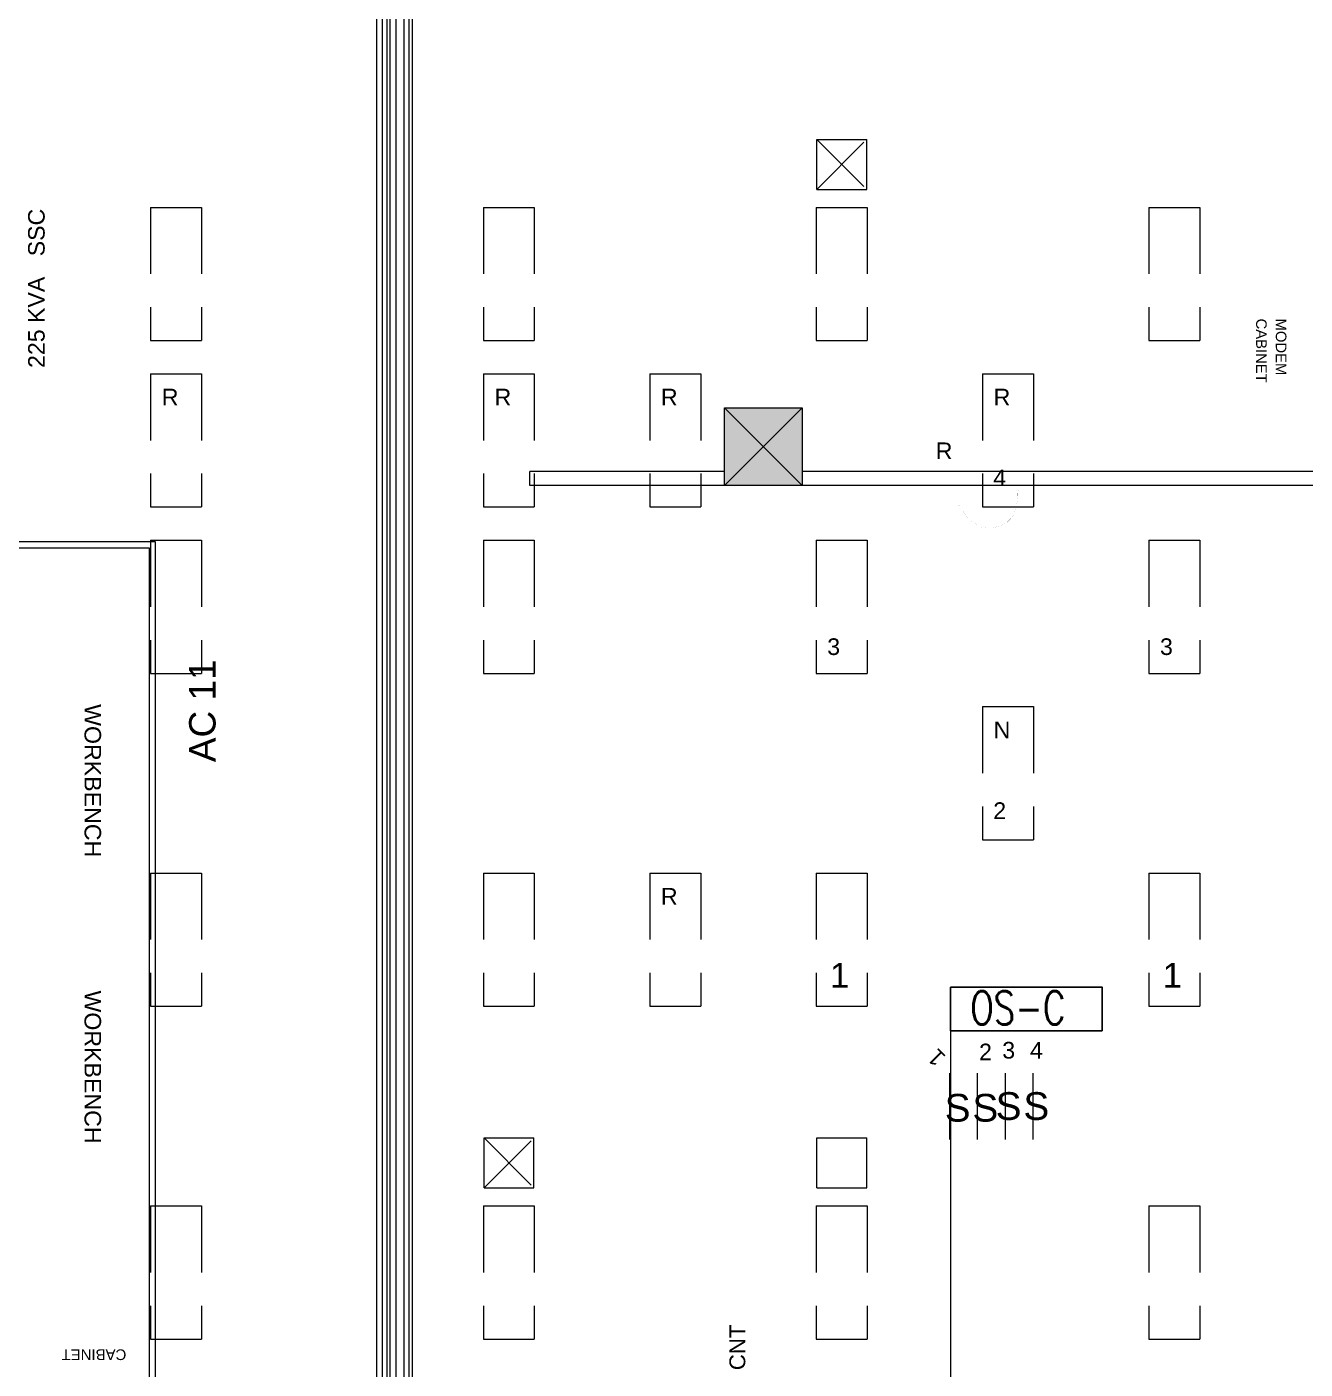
# Model space of a CAD drawing. Extents: x -6172 to 8039, y -4082 to 1639.
# Drawn here: x 770.3 to 1231.3, y -257.9 to 226.1 of the extents above; entities that cross this region are included whole.
import ezdxf
from ezdxf.enums import TextEntityAlignment as Align

# ---------------------------------------------------------------- set-up
doc = ezdxf.new("R2010")
doc.units = 0
doc.header["$LTSCALE"] = 96
doc.header["$MEASUREMENT"] = 0
doc.linetypes.add('SHORT_DASHES', pattern=[0.375, 0.25, -0.125])
doc.layers.get('0').update_dxf_attribs({"linetype": 'CONTINUOUS', "lineweight": 0})
for name, color, linetype, lineweight in [('21', 7, 'CONTINUOUS', 0), ('A-GRID-COLS', 2, 'CONTINUOUS', 0), ('A-PATT-WALL', 1, 'CONTINUOUS', 0), ('A-WALL-FULL', 6, 'CONTINUOUS', 0), ('FLT-Peripheral Wiring', 214, 'CONTINUOUS', 0), ('NTS_NOT_TO_STANDARDS', 7, 'CONTINUOUS', 0)]:
    doc.layers.add(name, color=color, linetype=linetype, lineweight=lineweight)
doc.layers.add('FLT-Occupancy-Sensor', color=160, linetype='CONTINUOUS')
doc.styles.add('ARIAL', font='ARIAL', dxfattribs={"height": 0.2})
doc.styles.add('SIM-00', font='SIMPLEX.SHX', dxfattribs={"width": 0.75})

# ---------------------------------------------------------------- blocks, each defined once
blk = doc.blocks.new('ZZ000001')
at = {"layer": '21', "color": 7, "linetype": 'SHORT_DASHES'}
for p, q in [((1055.18, 167.45), (1073.19, 185.45)), ((1055.18, 185.45), (1073.19, 167.45)), ((1055.18, 167.45), (1055.18, 185.45)), ((1055.18, 185.45), (1073.19, 185.45)), ((1073.19, 167.45), (1073.19, 185.45)), ((1055.18, 167.45), (1073.19, 167.45)), ((814.92, 160.95), (814.92, 112.95)), ((814.92, 160.95), (833.3, 160.95)), ((833.3, 160.95), (833.3, 112.95)), ((934.93, 160.95), (934.93, 112.95)), ((934.93, 160.95), (953.3, 160.95)), ((953.3, 160.95), (953.3, 112.95)), ((1054.93, 160.95), (1054.93, 112.95)), ((1054.93, 160.95), (1073.31, 160.95)), ((1073.31, 160.95), (1073.31, 112.95)), ((1174.94, 160.95), (1174.94, 112.95)), ((1174.94, 160.95), (1193.32, 160.95)), ((1193.32, 160.95), (1193.32, 112.95)), ((814.92, 112.95), (833.3, 112.95)), ((934.93, 112.95), (953.3, 112.95)), ((1054.93, 112.95), (1073.31, 112.95)), ((1174.94, 112.95), (1193.32, 112.95)), ((814.92, 100.95), (814.92, 52.94)), ((814.92, 100.95), (833.3, 100.95)), ((833.3, 100.95), (833.3, 52.94)), ((934.93, 100.95), (934.93, 52.94)), ((934.93, 100.95), (953.3, 100.95)), ((953.3, 100.95), (953.3, 52.94)), ((994.93, 100.95), (994.93, 52.94)), ((994.93, 100.95), (1013.31, 100.95)), ((1013.31, 100.95), (1013.31, 52.94)), ((1114.94, 100.95), (1114.94, 52.94)), ((1114.94, 100.95), (1133.31, 100.95)), ((1133.31, 100.95), (1133.31, 52.94)), ((814.92, 52.94), (833.3, 52.94)), ((934.93, 52.94), (953.3, 52.94)), ((994.93, 52.94), (1013.31, 52.94)), ((1114.94, 52.94), (1133.31, 52.94)), ((814.92, 40.94), (814.92, -7.06)), ((814.92, 40.94), (833.3, 40.94)), ((833.3, 40.94), (833.3, -7.06)), ((934.93, 40.94), (934.93, -7.06)), ((934.93, 40.94), (953.3, 40.94)), ((953.3, 40.94), (953.3, -7.06)), ((1054.93, 40.94), (1054.93, -7.06)), ((1054.93, 40.94), (1073.31, 40.94)), ((1073.31, 40.94), (1073.31, -7.06)), ((1174.94, 40.94), (1174.94, -7.06)), ((1174.94, 40.94), (1193.32, 40.94)), ((1193.32, 40.94), (1193.32, -7.06)), ((814.92, -7.06), (833.3, -7.06)), ((934.93, -7.06), (953.3, -7.06)), ((1054.93, -7.06), (1073.31, -7.06)), ((1174.94, -7.06), (1193.32, -7.06)), ((1114.94, -19.06), (1114.94, -67.06)), ((1114.94, -19.06), (1133.31, -19.06)), ((1133.31, -19.06), (1133.31, -67.06)), ((1114.94, -67.06), (1133.31, -67.06)), ((814.92, -79.06), (814.92, -127.07)), ((814.92, -79.06), (833.3, -79.06)), ((833.3, -79.06), (833.3, -127.07)), ((934.93, -79.06), (934.93, -127.07)), ((934.93, -79.06), (953.3, -79.06)), ((953.3, -79.06), (953.3, -127.07)), ((994.93, -79.06), (994.93, -127.07)), ((994.93, -79.06), (1013.31, -79.06)), ((1013.31, -79.06), (1013.31, -127.07)), ((1054.93, -79.06), (1054.93, -127.07)), ((1054.93, -79.06), (1073.31, -79.06)), ((1073.31, -79.06), (1073.31, -127.07)), ((1174.94, -79.06), (1174.94, -127.07)), ((1174.94, -79.06), (1193.32, -79.06)), ((1193.32, -79.06), (1193.32, -127.07)), ((814.92, -127.07), (833.3, -127.07)), ((934.93, -127.07), (953.3, -127.07)), ((994.93, -127.07), (1013.31, -127.07)), ((1054.93, -127.07), (1073.31, -127.07)), ((1174.94, -127.07), (1193.32, -127.07)), ((1103.06, -151.19), (1103.06, -176.57)), ((1113.06, -151.19), (1113.06, -176.57)), ((1123.06, -151.19), (1123.06, -176.57)), ((1133.06, -151.19), (1133.06, -176.57)), ((935.18, -192.57), (953.18, -174.57)), ((935.18, -174.57), (953.18, -192.57)), ((935.18, -192.57), (935.18, -174.57)), ((935.18, -174.57), (953.18, -174.57)), ((953.18, -192.57), (953.18, -174.57)), ((1055.18, -192.57), (1055.18, -174.57)), ((1055.18, -174.57), (1073.19, -174.57)), ((1073.19, -192.57), (1073.19, -174.57)), ((935.18, -192.57), (953.18, -192.57)), ((1055.18, -192.57), (1073.19, -192.57)), ((814.92, -199.07), (814.92, -247.07)), ((814.92, -199.07), (833.3, -199.07)), ((833.3, -199.07), (833.3, -247.07)), ((934.93, -199.07), (934.93, -247.07)), ((934.93, -199.07), (953.3, -199.07)), ((953.3, -199.07), (953.3, -247.07)), ((1054.93, -199.07), (1054.93, -247.07)), ((1054.93, -199.07), (1073.31, -199.07)), ((1073.31, -199.07), (1073.31, -247.07)), ((1174.94, -199.07), (1174.94, -247.07)), ((1174.94, -199.07), (1193.32, -199.07)), ((1193.32, -199.07), (1193.32, -247.07)), ((814.92, -247.07), (833.3, -247.07)), ((934.93, -247.07), (953.3, -247.07)), ((1054.93, -247.07), (1073.31, -247.07)), ((1174.94, -247.07), (1193.32, -247.07))]:
    blk.add_line(p, q, dxfattribs=at)
at = {"layer": '21', "color": 7, "linetype": 'SHORT_DASHES', "const_width": 0.0139}
blk.add_lwpolyline([(1106.06, 54.19), (1106.69, 53.07), (1107.44, 51.94), (1108.31, 50.94), (1109.06, 49.94), (1109.81, 48.94), (1110.69, 48.07), (1111.56, 47.32), (1112.56, 46.69), (1113.44, 46.07), (1114.56, 45.69), (1115.69, 45.44), (1116.56, 45.32), (1117.44, 45.32), (1118.44, 45.32), (1119.31, 45.57), (1120.31, 45.82), (1121.19, 46.07), (1122.06, 46.44), (1122.94, 46.94), (1123.81, 47.44), (1124.44, 48.07), (1125.19, 48.82), (1125.69, 49.44), (1126.19, 50.32), (1126.56, 51.19), (1126.94, 52.07), (1127.19, 52.94), (1127.31, 53.94), (1127.44, 54.94), (1127.56, 55.94), (1127.69, 56.94), (1127.69, 57.94), (1127.81, 59.07)], dxfattribs=at)
at = {"layer": '21', "color": 7, "linetype": 'SHORT_DASHES', "style": 'ARIAL'}
for s, height, p in [('R', 6, (818.92, 89.57)), ('R', 6, (938.93, 89.57)), ('R', 6, (998.93, 89.57)), ('R', 6, (1118.94, 89.57)), ('R', 6, (1098.06, 70.19)), ('4', 6, (1118.81, 60.44)), ('3', 6, (1058.93, -0.43)), ('3', 6, (1178.94, -0.43)), ('N', 6, (1118.94, -30.44)), ('2', 6, (1118.81, -59.56)), ('R', 6, (998.93, -90.44)), ('1', 9, (1059.93, -120.44)), ('1', 9, (1179.94, -120.44)), ('3', 6, (1122.06, -145.94)), ('4', 6, (1132.06, -145.94)), ('2', 6, (1113.69, -146.57)), ('S', 10, (1101.31, -168.69)), ('S', 10, (1111.31, -168.69)), ('S', 10, (1119.69, -168.07)), ('S', 10, (1129.69, -168.07))]:
    blk.add_text(s, height=height, dxfattribs=at).set_placement(p)
blk.add_text('1', height=6, rotation=135, dxfattribs=at).set_placement((1102.06, -145.19))
blk = doc.blocks.new('FLT-Occupancy Sensor Ceiling')
at = {"layer": 'FLT-Occupancy-Sensor'}
blk.add_lwpolyline([(0, 0), (54.64, 0), (54.64, -15.71), (0, -15.71)], close=True, dxfattribs=at)
at = {"layer": 'FLT-Occupancy-Sensor', "insert": (7.08, -1.46), "char_height": 12, "width": 54.6376, "attachment_point": 1, "style": 'SIM-00'}
blk.add_mtext('OS-C', dxfattribs=at)

msp = doc.modelspace()

# ---------------------------------------------------------------- linework, layer by layer
at = {"layer": 'A-GRID-COLS'}
for p, q in [((1021.89, 60.67), (1021.89, 88.67)), ((1021.89, 88.67), (1049.89, 88.67)), ((1021.89, 60.67), (1049.89, 88.67)), ((1021.89, 88.67), (1049.89, 60.67)), ((1049.89, 88.67), (1049.89, 60.67)), ((1049.89, 60.67), (1021.89, 60.67))]:
    msp.add_line(p, q, dxfattribs=at)
at = {"layer": 'A-PATT-WALL'}
msp.add_solid([(1021.9, 88.67), (1049.89, 88.67), (1021.9, 60.67), (1049.89, 60.67)], dxfattribs=at)
at = {"layer": 'A-WALL-FULL'}
for p, q in [((951.64, 60.67), (951.64, 65.67)), ((1021.89, 65.67), (951.64, 65.67)), ((1320.59, 65.67), (1049.89, 65.67)), ((1021.89, 60.67), (951.64, 60.67)), ((1320.59, 60.67), (1049.89, 60.67)), ((816.64, 40.42), (374.98, 40.42)), ((816.64, -266.08), (816.64, 40.42)), ((374.98, 38.17), (814.39, 38.17)), ((814.39, 38.17), (814.39, -266.08))]:
    msp.add_line(p, q, dxfattribs=at)
at = {"layer": 'FLT-Peripheral Wiring'}
for points in [[(906.21, 839.65), (906.21, -1185.12), (973.25, -1185.12)], [(570.51, 825.27), (903.33, 825.27), (903.33, -1187.47), (973.25, -1187.47)], [(1125.19, 814.54), (1125.19, 298.71), (908.06, 298.71), (908.06, -1184.09), (973.25, -1184.09)], [(831.02, 557.84), (901.22, 557.84), (901.22, -1188.56), (973.25, -1188.56)], [(528.61, 441.85), (576.06, 441.85), (576.06, 270.4), (896.32, 270.4), (896.32, -1190.04), (973.25, -1190.04)], [(790.81, 303.5), (900.12, 303.5), (900.12, -1189.35), (973.25, -1189.35)], [(1102.19, 295.45), (909.18, 295.45), (909.18, -1183.18), (973.25, -1183.18)], [(536.92, 274.47), (898.44, 274.47), (898.44, -1189.64), (973.25, -1189.64)], [(1103.43, -135.91), (1103.43, -717.41), (910.36, -717.41), (910.36, -1182.56), (973.25, -1182.56)]]:
    msp.add_lwpolyline(points, dxfattribs=at)

# ---------------------------------------------------------------- block references
msp.add_blockref('ZZ000001', (0, 0))
at = {"layer": 'FLT-Occupancy-Sensor'}
msp.add_blockref('FLT-Occupancy Sensor Ceiling', (1103.43, -120.19), dxfattribs=at)

# ---------------------------------------------------------------- texts
at = {"layer": 'NTS_NOT_TO_STANDARDS', "style": 'ARIAL'}
for s, height, rotation, p in [('SSC', 5.965, 90, (776.69, 143.33)), ('225 KVA', 5.965, 90, (776.69, 103.07)), ('CABINET', 3.818, 270, (1213.62, 120.86)), ('MODEM ', 3.818, 270, (1220.73, 120.86)), ('AC 11', 9.544, 90.0022, (838.33, -39.08)), ('WORKBENCH', 5.979, 270, (791.06, -18.15)), ('WORKBENCH', 5.979, 270, (791.06, -121.4)), ('CNT', 5.727, 90, (1029.39, -258.3))]:
    msp.add_text(s, height=height, rotation=rotation, dxfattribs=at).set_placement(p)
msp.add_text('CABINET', height=3.865, rotation=180, dxfattribs=at).set_placement((794.46, -250.79), align=Align.CENTER)

doc.saveas('drawing.dxf')
